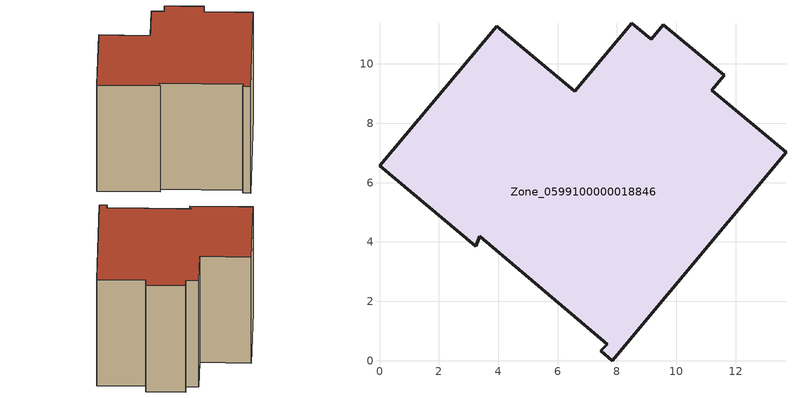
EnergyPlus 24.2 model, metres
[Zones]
Zone_0599100000018846
 floor ground (C_G): 9.16,10.83 9.57,11.33 11.61,9.62 11.19,9.12 13.7,7.02 7.85,0 7.45,0.33 7.67,0.55 3.38,4.19 3.24,3.86 0,6.58 3.96,11.28 6.58,9.08 8.5,11.37 z0
 wall outside (C_F): 3.38,4.19 7.67,0.55 7.45,0.33 7.85,0 13.7,7.02 11.19,9.12 11.61,9.62 9.57,11.33 9.16,10.83 8.5,11.37 6.58,9.08 3.96,11.28 0,6.58 3.24,3.86 3.38,4.19 z0:8.39
 roof outside (C_R): 0,6.58 3.24,3.86 3.38,4.19 7.67,0.55 7.45,0.33 7.85,0 13.7,7.02 11.19,9.12 11.61,9.62 9.57,11.33 9.16,10.83 8.5,11.37 6.58,9.08 3.96,11.28 z8.39
[BUILDING]
Pand.0599100000018846: North Axis=0; Terrain=City; Loads Convergence Tolerance Value=0.04; Temperature Convergence Tolerance Value=0.4; Solar Distribution=FullExterior; Maximum Number of Warmup Days=25; Minimum Number of Warmup Days=1
[Site:Location]
Rotterdam.The.Hague.AP_ZH_NLD Design_Conditions: Latitude=51.96; Longitude=4.45; Time Zone=1; Elevation=-4.5
[SITE:GROUNDTEMPERATURE:BUILDINGSURFACE]
18, 18, 18, 18, 18, 18, 18, 18, 18, 18, 18, 18
[MATERIAL] Thermal Absorptance=0.9; Solar Absorptance=0.7; Visible Absorptance=0.7
Name | Roughness | Thickness | Conductivity | Density | Specific Heat
G.TC.1946-1964 | MediumSmooth | 0.15 | 1 | 540 | 1210
F.TC.1946-1964 | Rough | 0.3 | 0.857143 | 1920 | 840
R.TC.1946-1964 | MediumRough | 0.2 | 0.235294 | 1500 | 1000
[CONSTRUCTION]
C_G: G.TC.1946-1964
C_F: F.TC.1946-1964
C_R: R.TC.1946-1964
[ZONE]
Zone_0599100000018846: Type=1; Multiplier=1; Ceiling Height=Autocalculate; Volume=Autocalculate; Floor Area=autocalculate; Part of Total Floor Area=Yes
[ZONEINFILTRATION:DESIGNFLOWRATE]
Infil_Zone_0599100000018846: Zone or ZoneList or Space or SpaceList=Zone_0599100000018846; Schedule=AlwaysOn; Design Flow Rate Calculation Method=Flow/Area; Flow Rate per Floor Area=0.003; Constant Term Coefficient=1; Temperature Term Coefficient=0; Velocity Term Coefficient=0; Velocity Squared Term Coefficient=0
[HVACTEMPLATE:ZONE:IDEALLOADSAIRSYSTEM]
Zone_0599100000018846: Maximum Heating Supply Air Temperature=50; Minimum Cooling Supply Air Temperature=13; Maximum Heating Supply Air Humidity Ratio=0.0156; Minimum Cooling Supply Air Humidity Ratio=0.0077; Heating Limit=NoLimit; Cooling Limit=NoLimit; Dehumidification Control Type=ConstantSensibleHeatRatio; Cooling Sensible Heat Ratio=0.7; Dehumidification Setpoint=60; Humidification Control Type=None; Humidification Setpoint=30; Outdoor Air Method=None; Outdoor Air Flow Rate per Person=0.00944; Outdoor Air Flow Rate per Zone Floor Area=0; Outdoor Air Flow Rate per Zone=0; Demand Controlled Ventilation Type=None; Outdoor Air Economizer Type=NoEconomizer; Heat Recovery Type=None; Sensible Heat Recovery Effectiveness=0.7; Latent Heat Recovery Effectiveness=0.65
[ZONECONTROL:THERMOSTAT]
ThermostatControl_Zone_0599100000018846: Zone or ZoneList=Zone_0599100000018846; Control Type Schedule=DualSetpointControlType; Control 1=Thermostat_Zone_0599100000018846; Temperature Difference Between Cutout And Setpoint=0
[THERMOSTATSETPOINT:DUALSETPOINT]
Thermostat_Zone_0599100000018846: Heating Setpoint Temperature Schedule=HeatingSetpoint_Zone_0599100000018846; Cooling Setpoint Temperature Schedule=CoolingSetpoint_Zone_0599100000018846
[SCHEDULE:COMPACT]
HeatingSetpoint_Zone_0599100000018846: Through: 12/31, For: AllDays, Until: 24:00, 21
CoolingSetpoint_Zone_0599100000018846: Through: 12/31, For: AllDays, Until: 24:00, 24
DualSetpointControlType: Through: 12/31, For: AllDays, Until: 24:00, 4
AlwaysOn: Through: 12/31, For: AllDays, Until: 24:00, 1
